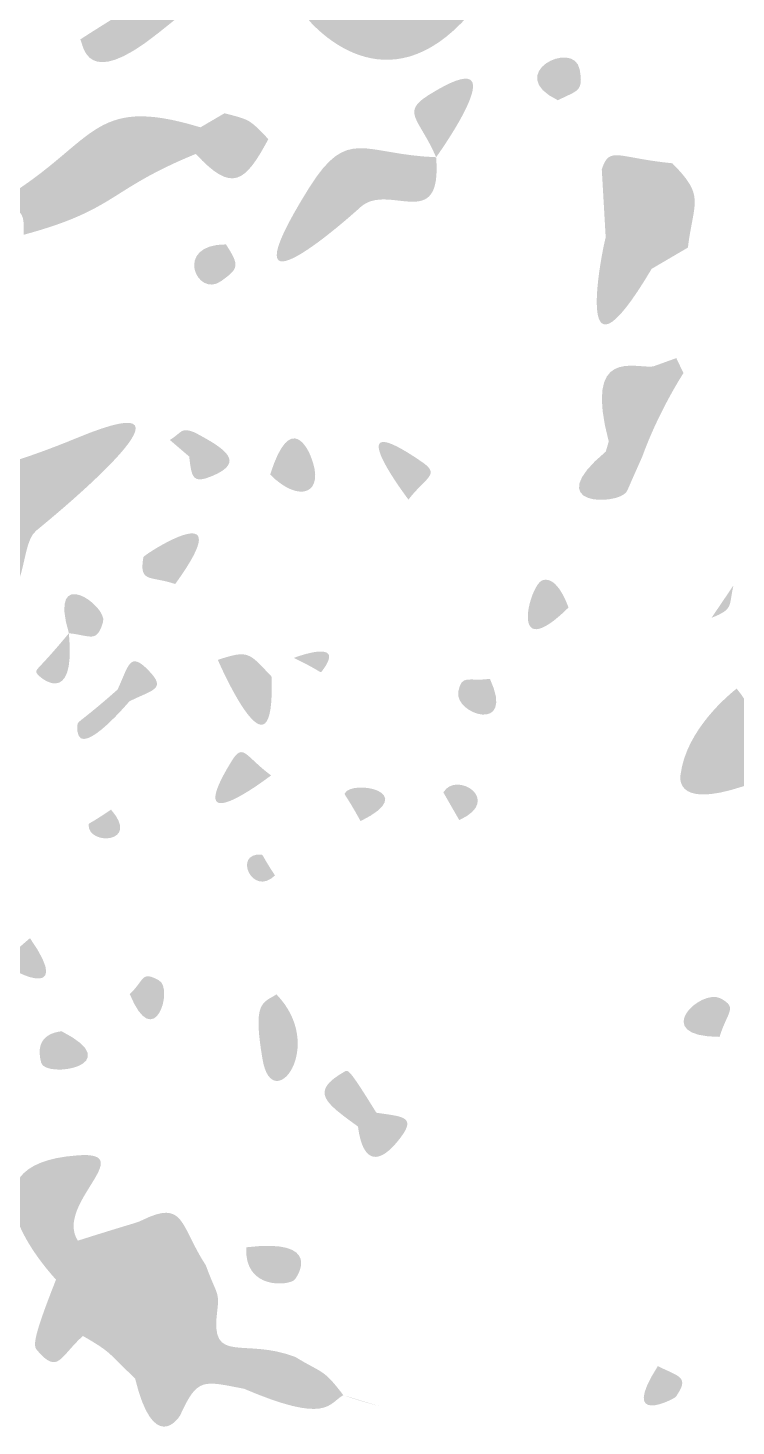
# Model space of a CAD drawing. Header units: millimetres. Extents: x 1061 to 1250, y 28 to 134.
# Drawn here: x 1098.64 to 1105.68, y 56.95 to 70.85 of the extents above; entities that cross this region are included whole.
import ezdxf

# ---------------------------------------------------------------- set-up
doc = ezdxf.new("R2010")
doc.units = ezdxf.units.MM

msp = doc.modelspace()

# ---------------------------------------------------------------- hatches: boundary and pattern name
at = {"true_color": 0x080808, "transparency": 33554687}
h = msp.add_hatch(color=18, dxfattribs=at)
edge = h.paths.add_edge_path(flags=0)
edge.add_spline(control_points=[(1099.161, 70.732), (1099.21, 70.77), (1102.621, 72.932), (1099.925, 70.787), (1099.21, 70.218), (1099.195, 70.683), (1099.161, 70.732)], knot_values=[0, 0, 0, 0, 1, 1, 1, 2, 2, 2, 2], degree=3, periodic=1)
h = msp.add_hatch(color=18, dxfattribs=at)
edge = h.paths.add_edge_path(flags=0)
edge.add_spline(control_points=[(1102.759, 72.248), (1102.759, 72.248), (1103.073, 72.177), (1103.073, 72.177), (1103.073, 72.177), (1103.32, 71.861), (1103.32, 71.861), (1103.32, 71.861), (1103.214, 71.795), (1103.214, 71.795), (1102.898, 71.619), (1102.624, 71.662), (1102.877, 71.404), (1103.025, 71.254), (1102.987, 71.25), (1103.108, 71.077), (1102.27, 70.007), (1101.527, 70.82), (1101.436, 70.92), (1101.98, 71.751), (1101.82, 71.965), (1102.759, 72.248)], knot_values=[0, 0, 0, 0, 1, 1, 1, 2, 2, 2, 3, 3, 3, 4, 4, 4, 5, 5, 5, 6, 6, 6, 7, 7, 7, 7], degree=3, periodic=1)
h = msp.add_hatch(color=18, dxfattribs=at)
edge = h.paths.add_edge_path(flags=0)
edge.add_spline(control_points=[(1102.699, 69.562), (1102.533, 69.948), (1102.345, 70.005), (1102.625, 70.18), (1103.556, 70.762), (1102.728, 69.602), (1102.699, 69.562)], knot_values=[0, 0, 0, 0, 1, 1, 1, 2, 2, 2, 2], degree=3, periodic=1)
h = msp.add_hatch(color=18, dxfattribs=at)
edge = h.paths.add_edge_path(flags=0)
edge.add_spline(control_points=[(1103.91, 70.128), (1103.362, 70.389), (1104.069, 70.74), (1104.126, 70.435), (1104.167, 70.209), (1104.103, 70.228), (1103.91, 70.128)], knot_values=[0, 0, 0, 0, 1, 1, 1, 2, 2, 2, 2], degree=3, periodic=1)
h = msp.add_hatch(color=18, dxfattribs=at)
edge = h.paths.add_edge_path(flags=0)
edge.add_spline(control_points=[(1100.356, 69.859), (1100.356, 69.859), (1100.31, 69.595), (1100.31, 69.595), (1099.43, 69.235), (1099.531, 69.044), (1098.597, 68.791), (1098.612, 69.051), (1098.563, 69.032), (1098.317, 69.102), (1099.333, 69.688), (1099.238, 70.2), (1100.356, 69.859)], knot_values=[0, 0, 0, 0, 1, 1, 1, 2, 2, 2, 3, 3, 3, 4, 4, 4, 4], degree=3, periodic=1)
h = msp.add_hatch(color=18, dxfattribs=at)
edge = h.paths.add_edge_path(flags=0)
edge.add_spline(control_points=[(1100.356, 69.859), (1100.356, 69.859), (1100.595, 69.999), (1100.595, 69.999), (1100.851, 69.933), (1100.841, 69.94), (1101.031, 69.742), (1100.798, 69.306), (1100.669, 69.206), (1100.31, 69.595), (1100.31, 69.595), (1100.356, 69.859), (1100.356, 69.859)], knot_values=[0, 0, 0, 0, 1, 1, 1, 2, 2, 2, 3, 3, 3, 4, 4, 4, 4], degree=3, periodic=1)
h = msp.add_hatch(color=18, dxfattribs=at)
edge = h.paths.add_edge_path(flags=0)
edge.add_spline(control_points=[(1102.699, 69.562), (1102.762, 68.791), (1102.228, 69.32), (1101.947, 69.066), (1101.915, 69.036), (1100.496, 67.752), (1101.435, 69.256), (1101.823, 69.876), (1101.973, 69.589), (1102.699, 69.562)], knot_values=[0, 0, 0, 0, 1, 1, 1, 2, 2, 2, 3, 3, 3, 3], degree=3, periodic=1)
h = msp.add_hatch(color=18, dxfattribs=at)
edge = h.paths.add_edge_path(flags=0)
edge.add_spline(control_points=[(1105.047, 69.502), (1105.377, 69.171), (1105.26, 69.129), (1105.202, 68.664), (1105.202, 68.664), (1104.842, 68.453), (1104.842, 68.453), (1104.46, 68.724), (1104.471, 68.725), (1104.385, 68.764), (1104.385, 68.764), (1104.346, 69.442), (1104.346, 69.442), (1104.425, 69.678), (1104.495, 69.556), (1105.047, 69.502)], knot_values=[0, 0, 0, 0, 1, 1, 1, 2, 2, 2, 3, 3, 3, 4, 4, 4, 5, 5, 5, 5], degree=3, periodic=1)
h = msp.add_hatch(color=18, dxfattribs=at)
edge = h.paths.add_edge_path(flags=0)
edge.add_spline(control_points=[(1100.61, 68.696), (1100.742, 68.487), (1100.744, 68.461), (1100.56, 68.33), (1100.321, 68.159), (1100.083, 68.697), (1100.61, 68.696)], knot_values=[0, 0, 0, 0, 1, 1, 1, 2, 2, 2, 2], degree=3, periodic=1)
h = msp.add_hatch(color=18, dxfattribs=at)
edge = h.paths.add_edge_path(flags=0)
edge.add_spline(control_points=[(1104.385, 68.764), (1104.471, 68.725), (1104.46, 68.724), (1104.842, 68.453), (1104.017, 67.064), (1104.367, 68.723), (1104.385, 68.764)], knot_values=[0, 0, 0, 0, 1, 1, 1, 2, 2, 2, 2], degree=3, periodic=1)
h = msp.add_hatch(color=18, dxfattribs=at)
edge = h.paths.add_edge_path(flags=0)
edge.add_spline(control_points=[(1105.087, 67.566), (1105.087, 67.566), (1105.158, 67.417), (1105.158, 67.417), (1105.118, 67.354), (1104.897, 67.001), (1104.748, 66.585), (1104.748, 66.585), (1104.678, 66.864), (1104.678, 66.864), (1104.507, 66.954), (1104.537, 66.869), (1104.415, 66.738), (1104.164, 67.683), (1104.673, 67.46), (1104.857, 67.483), (1104.857, 67.483), (1105.087, 67.566), (1105.087, 67.566)], knot_values=[0, 0, 0, 0, 1, 1, 1, 2, 2, 2, 3, 3, 3, 4, 4, 4, 5, 5, 5, 6, 6, 6, 6], degree=3, periodic=1)
h = msp.add_hatch(color=18, dxfattribs=at)
edge = h.paths.add_edge_path(flags=0)
edge.add_spline(control_points=[(1097.173, 66.327), (1097.333, 66.315), (1097.914, 66.271), (1099.134, 66.775), (1100.617, 67.388), (1098.786, 65.903), (1098.724, 65.852), (1098.523, 65.689), (1098.707, 65), (1097.988, 64.917), (1097.981, 65.156), (1097.973, 65.13), (1098.038, 65.376), (1098.264, 65.758), (1098.045, 65.761), (1097.82, 65.764), (1097.82, 65.764), (1097.651, 65.721), (1097.651, 65.721), (1097.005, 65.781), (1096.858, 65.831), (1096.792, 65.853), (1096.852, 66.197), (1096.925, 66.123), (1097.173, 66.327)], knot_values=[0, 0, 0, 0, 1, 1, 1, 2, 2, 2, 3, 3, 3, 4, 4, 4, 5, 5, 5, 6, 6, 6, 7, 7, 7, 8, 8, 8, 8], degree=3, periodic=1)
h = msp.add_hatch(color=18, dxfattribs=at)
edge = h.paths.add_edge_path(flags=0)
edge.add_spline(control_points=[(1102.424, 66.16), (1102.405, 66.185), (1101.686, 67.136), (1102.56, 66.533), (1102.744, 66.406), (1102.598, 66.386), (1102.424, 66.16)], knot_values=[0, 0, 0, 0, 1, 1, 1, 2, 2, 2, 2], degree=3, periodic=1)
h = msp.add_hatch(color=18, dxfattribs=at)
edge = h.paths.add_edge_path(flags=0)
edge.add_spline(control_points=[(1101.049, 66.409), (1101.257, 67.069), (1101.439, 66.624), (1101.452, 66.591), (1101.605, 66.217), (1101.34, 66.116), (1101.049, 66.409)], knot_values=[0, 0, 0, 0, 1, 1, 1, 2, 2, 2, 2], degree=3, periodic=1)
h = msp.add_hatch(color=18, dxfattribs=at)
edge = h.paths.add_edge_path(flags=0)
edge.add_spline(control_points=[(1100.297, 66.828), (1100.297, 66.828), (1100.244, 66.588), (1100.244, 66.588), (1100.244, 66.588), (1100.052, 66.752), (1100.052, 66.752), (1100.182, 66.835), (1100.16, 66.88), (1100.297, 66.828)], knot_values=[0, 0, 0, 0, 1, 1, 1, 2, 2, 2, 3, 3, 3, 3], degree=3, periodic=1)
h = msp.add_hatch(color=18, dxfattribs=at)
edge = h.paths.add_edge_path(flags=0)
edge.add_spline(control_points=[(1100.297, 66.828), (1100.612, 66.661), (1100.803, 66.533), (1100.472, 66.394), (1100.276, 66.312), (1100.269, 66.378), (1100.244, 66.588), (1100.244, 66.588), (1100.297, 66.828), (1100.297, 66.828)], knot_values=[0, 0, 0, 0, 1, 1, 1, 2, 2, 2, 3, 3, 3, 3], degree=3, periodic=1)
h = msp.add_hatch(color=18, dxfattribs=at)
edge = h.paths.add_edge_path(flags=0)
edge.add_spline(control_points=[(1104.678, 66.864), (1104.678, 66.864), (1104.748, 66.585), (1104.748, 66.585), (1104.591, 66.236), (1104.608, 66.262), (1104.591, 66.236), (1104.504, 66.103), (1103.718, 66.082), (1104.386, 66.637), (1104.386, 66.637), (1104.678, 66.864), (1104.678, 66.864)], knot_values=[0, 0, 0, 0, 1, 1, 1, 2, 2, 2, 3, 3, 3, 4, 4, 4, 4], degree=3, periodic=1)
h = msp.add_hatch(color=18, dxfattribs=at)
edge = h.paths.add_edge_path(flags=0)
edge.add_spline(control_points=[(1104.678, 66.864), (1104.678, 66.864), (1104.386, 66.637), (1104.386, 66.637), (1104.386, 66.637), (1104.415, 66.738), (1104.415, 66.738), (1104.537, 66.869), (1104.507, 66.954), (1104.678, 66.864)], knot_values=[0, 0, 0, 0, 1, 1, 1, 2, 2, 2, 3, 3, 3, 3], degree=3, periodic=1)
h = msp.add_hatch(color=18, dxfattribs=at)
edge = h.paths.add_edge_path(flags=0)
edge.add_spline(control_points=[(1100.105, 65.321), (1099.857, 65.406), (1099.743, 65.326), (1099.789, 65.589), (1099.793, 65.612), (1100.779, 66.25), (1100.105, 65.321)], knot_values=[0, 0, 0, 0, 1, 1, 1, 2, 2, 2, 2], degree=3, periodic=1)
h = msp.add_hatch(color=18, dxfattribs=at)
edge = h.paths.add_edge_path(flags=0)
edge.add_spline(control_points=[(1099.048, 64.832), (1098.836, 65.534), (1099.435, 65.102), (1099.388, 64.944), (1099.325, 64.731), (1099.266, 64.809), (1099.048, 64.832)], knot_values=[0, 0, 0, 0, 1, 1, 1, 2, 2, 2, 2], degree=3, periodic=1)
h = msp.add_hatch(color=18, dxfattribs=at)
edge = h.paths.add_edge_path(flags=0)
edge.add_spline(control_points=[(1104.015, 65.087), (1103.412, 64.492), (1103.627, 65.315), (1103.756, 65.358), (1103.903, 65.408), (1104.005, 65.116), (1104.015, 65.087)], knot_values=[0, 0, 0, 0, 1, 1, 1, 2, 2, 2, 2], degree=3, periodic=1)
h = msp.add_hatch(color=18, dxfattribs=at)
edge = h.paths.add_edge_path(flags=0)
edge.add_spline(control_points=[(1105.655, 65.307), (1105.607, 65.099), (1105.659, 65.073), (1105.437, 64.985), (1105.437, 64.985), (1105.655, 65.307), (1105.655, 65.307)], knot_values=[0, 0, 0, 0, 1, 1, 1, 2, 2, 2, 2], degree=3, periodic=1)
h = msp.add_hatch(color=18, dxfattribs=at)
edge = h.paths.add_edge_path(flags=0)
edge.add_spline(control_points=[(1099.048, 64.832), (1099.122, 64.063), (1098.735, 64.402), (1098.725, 64.441), (1098.716, 64.481), (1098.749, 64.47), (1099.048, 64.832)], knot_values=[0, 0, 0, 0, 1, 1, 1, 2, 2, 2, 2], degree=3, periodic=1)
h = msp.add_hatch(color=18, dxfattribs=at)
edge = h.paths.add_edge_path(flags=0)
edge.add_spline(control_points=[(1101.285, 64.587), (1101.308, 64.596), (1101.823, 64.79), (1101.562, 64.452), (1101.547, 64.432), (1101.562, 64.452), (1101.285, 64.587)], knot_values=[0, 0, 0, 0, 1, 1, 1, 2, 2, 2, 2], degree=3, periodic=1)
h = msp.add_hatch(color=18, dxfattribs=at)
edge = h.paths.add_edge_path(flags=0)
edge.add_spline(control_points=[(1099.532, 64.272), (1099.644, 64.513), (1099.652, 64.658), (1099.842, 64.46), (1100.022, 64.274), (1099.882, 64.272), (1099.649, 64.155), (1099.649, 64.155), (1099.532, 64.272), (1099.532, 64.272)], knot_values=[0, 0, 0, 0, 1, 1, 1, 2, 2, 2, 3, 3, 3, 3], degree=3, periodic=1)
h = msp.add_hatch(color=18, dxfattribs=at)
edge = h.paths.add_edge_path(flags=0)
edge.add_spline(control_points=[(1100.529, 64.567), (1100.839, 64.671), (1100.838, 64.637), (1101.063, 64.401), (1101.102, 63.254), (1100.547, 64.525), (1100.529, 64.567)], knot_values=[0, 0, 0, 0, 1, 1, 1, 2, 2, 2, 2], degree=3, periodic=1)
h = msp.add_hatch(color=18, dxfattribs=at)
edge = h.paths.add_edge_path(flags=0)
edge.add_spline(control_points=[(1103.234, 64.378), (1103.492, 63.825), (1102.873, 64.028), (1102.92, 64.255), (1102.956, 64.427), (1103.014, 64.351), (1103.234, 64.378)], knot_values=[0, 0, 0, 0, 1, 1, 1, 2, 2, 2, 2], degree=3, periodic=1)
h = msp.add_hatch(color=18, dxfattribs=at)
edge = h.paths.add_edge_path(flags=0)
edge.add_spline(control_points=[(1099.532, 64.272), (1099.532, 64.272), (1099.649, 64.155), (1099.649, 64.155), (1099.62, 64.12), (1099.103, 63.515), (1099.133, 63.92), (1099.137, 63.963), (1099.163, 63.946), (1099.532, 64.272)], knot_values=[0, 0, 0, 0, 1, 1, 1, 2, 2, 2, 3, 3, 3, 3], degree=3, periodic=1)
h = msp.add_hatch(color=18, dxfattribs=at)
edge = h.paths.add_edge_path(flags=0)
edge.add_spline(control_points=[(1105.687, 64.282), (1105.925, 63.994), (1106.039, 63.501), (1106.055, 63.428), (1105.128, 63.028), (1105.119, 63.344), (1105.128, 63.418), (1105.18, 63.875), (1105.623, 64.231), (1105.687, 64.282)], knot_values=[0, 0, 0, 0, 1, 1, 1, 2, 2, 2, 3, 3, 3, 3], degree=3, periodic=1)
h = msp.add_hatch(color=18, dxfattribs=at)
edge = h.paths.add_edge_path(flags=0)
edge.add_spline(control_points=[(1101.058, 63.419), (1101.031, 63.399), (1100.151, 62.726), (1100.665, 63.56), (1100.782, 63.749), (1100.796, 63.614), (1101.058, 63.419)], knot_values=[0, 0, 0, 0, 1, 1, 1, 2, 2, 2, 2], degree=3, periodic=1)
h = msp.add_hatch(color=18, dxfattribs=at)
edge = h.paths.add_edge_path(flags=0)
edge.add_spline(control_points=[(1101.948, 62.965), (1101.794, 63.245), (1101.781, 63.223), (1101.794, 63.245), (1101.872, 63.378), (1102.545, 63.257), (1101.948, 62.965)], knot_values=[0, 0, 0, 0, 1, 1, 1, 2, 2, 2, 2], degree=3, periodic=1)
h = msp.add_hatch(color=18, dxfattribs=at)
edge = h.paths.add_edge_path(flags=0)
edge.add_spline(control_points=[(1102.929, 62.975), (1102.929, 62.975), (1102.771, 63.25), (1102.771, 63.25), (1102.895, 63.47), (1103.371, 63.175), (1102.929, 62.975)], knot_values=[0, 0, 0, 0, 1, 1, 1, 2, 2, 2, 2], degree=3, periodic=1)
h = msp.add_hatch(color=18, dxfattribs=at)
edge = h.paths.add_edge_path(flags=0)
edge.add_spline(control_points=[(1099.467, 63.079), (1099.764, 62.743), (1099.24, 62.719), (1099.244, 62.927), (1099.245, 62.949), (1099.244, 62.927), (1099.467, 63.079)], knot_values=[0, 0, 0, 0, 1, 1, 1, 2, 2, 2, 2], degree=3, periodic=1)
h = msp.add_hatch(color=18, dxfattribs=at)
edge = h.paths.add_edge_path(flags=0)
edge.add_spline(control_points=[(1101.097, 62.425), (1100.871, 62.204), (1100.676, 62.654), (1100.961, 62.632), (1100.981, 62.63), (1100.961, 62.632), (1101.097, 62.425)], knot_values=[0, 0, 0, 0, 1, 1, 1, 2, 2, 2, 2], degree=3, periodic=1)
h = msp.add_hatch(color=18, dxfattribs=at)
edge = h.paths.add_edge_path(flags=0)
edge.add_spline(control_points=[(1098.661, 61.802), (1099.137, 61.124), (1098.407, 61.492), (1098.402, 61.575), (1098.4, 61.602), (1098.402, 61.575), (1098.661, 61.802)], knot_values=[0, 0, 0, 0, 1, 1, 1, 2, 2, 2, 2], degree=3, periodic=1)
h = msp.add_hatch(color=18, dxfattribs=at)
edge = h.paths.add_edge_path(flags=0)
edge.add_spline(control_points=[(1099.653, 61.247), (1099.803, 61.384), (1099.763, 61.483), (1099.944, 61.382), (1100.092, 61.298), (1099.897, 60.646), (1099.653, 61.247)], knot_values=[0, 0, 0, 0, 1, 1, 1, 2, 2, 2, 2], degree=3, periodic=1)
h = msp.add_hatch(color=18, dxfattribs=at)
edge = h.paths.add_edge_path(flags=0)
edge.add_spline(control_points=[(1105.517, 60.821), (1104.814, 60.822), (1105.331, 61.309), (1105.528, 61.203), (1105.701, 61.109), (1105.594, 61.074), (1105.517, 60.821)], knot_values=[0, 0, 0, 0, 1, 1, 1, 2, 2, 2, 2], degree=3, periodic=1)
h = msp.add_hatch(color=18, dxfattribs=at)
edge = h.paths.add_edge_path(flags=0)
edge.add_spline(control_points=[(1101.112, 61.243), (1101.616, 60.722), (1101.071, 60.028), (1100.974, 60.594), (1100.874, 61.174), (1100.972, 61.155), (1101.112, 61.243)], knot_values=[0, 0, 0, 0, 1, 1, 1, 2, 2, 2, 2], degree=3, periodic=1)
h = msp.add_hatch(color=18, dxfattribs=at)
edge = h.paths.add_edge_path(flags=0)
edge.add_spline(control_points=[(1098.975, 60.877), (1099.651, 60.535), (1098.816, 60.404), (1098.773, 60.563), (1098.689, 60.866), (1098.962, 60.871), (1098.975, 60.877)], knot_values=[0, 0, 0, 0, 1, 1, 1, 2, 2, 2, 2], degree=3, periodic=1)
h = msp.add_hatch(color=18, dxfattribs=at)
edge = h.paths.add_edge_path(flags=0)
edge.add_spline(control_points=[(1102.105, 60.067), (1102.105, 60.067), (1101.922, 59.93), (1101.922, 59.93), (1101.592, 60.17), (1101.439, 60.276), (1101.789, 60.476), (1101.825, 60.497), (1101.835, 60.502), (1102.105, 60.067)], knot_values=[0, 0, 0, 0, 1, 1, 1, 2, 2, 2, 3, 3, 3, 3], degree=3, periodic=1)
h = msp.add_hatch(color=18, dxfattribs=at)
edge = h.paths.add_edge_path(flags=0)
edge.add_spline(control_points=[(1098.091, 59.634), (1098.701, 60.062), (1098.344, 59.134), (1098.327, 59.089), (1098.327, 59.089), (1097.828, 59.492), (1097.828, 59.492), (1097.828, 59.492), (1098.091, 59.634), (1098.091, 59.634)], knot_values=[0, 0, 0, 0, 1, 1, 1, 2, 2, 2, 3, 3, 3, 3], degree=3, periodic=1)
h = msp.add_hatch(color=18, dxfattribs=at)
edge = h.paths.add_edge_path(flags=0)
edge.add_spline(control_points=[(1102.105, 60.067), (1102.356, 60.029), (1102.504, 60.033), (1102.35, 59.826), (1102.132, 59.533), (1101.969, 59.564), (1101.922, 59.93), (1101.922, 59.93), (1102.105, 60.067), (1102.105, 60.067)], knot_values=[0, 0, 0, 0, 1, 1, 1, 2, 2, 2, 3, 3, 3, 3], degree=3, periodic=1)
h = msp.add_hatch(color=18, dxfattribs=at)
edge = h.paths.add_edge_path(flags=0)
edge.add_spline(control_points=[(1099.137, 58.796), (1099.137, 58.796), (1098.925, 58.589), (1098.925, 58.589), (1098.925, 58.589), (1098.92, 58.409), (1098.92, 58.409), (1098.853, 58.482), (1097.872, 59.555), (1099.139, 59.644), (1099.751, 59.687), (1098.903, 59.157), (1099.137, 58.796)], knot_values=[0, 0, 0, 0, 1, 1, 1, 2, 2, 2, 3, 3, 3, 4, 4, 4, 4], degree=3, periodic=1)
h = msp.add_hatch(color=18, dxfattribs=at)
edge = h.paths.add_edge_path(flags=0)
edge.add_spline(control_points=[(1099.137, 58.796), (1099.722, 58.981), (1099.722, 58.972), (1099.769, 58.996), (1100.204, 59.211), (1100.148, 58.95), (1100.41, 58.55), (1100.514, 58.259), (1100.549, 58.296), (1100.522, 58.09), (1100.45, 57.554), (1100.788, 57.838), (1101.3, 57.64), (1101.3, 57.64), (1100.79, 57.324), (1100.79, 57.324), (1100.38, 57.403), (1100.327, 57.438), (1100.156, 57.064), (1100.136, 57.022), (1099.888, 56.676), (1099.706, 57.427), (1099.735, 57.492), (1099.983, 58.058), (1099.672, 58.321), (1099.631, 58.356), (1099.529, 58.443), (1099.187, 57.849), (1098.958, 57.642), (1098.943, 57.464), (1098.736, 57.702), (1098.698, 57.746), (1098.67, 57.778), (1098.92, 58.409), (1098.92, 58.409), (1098.925, 58.589), (1098.925, 58.589), (1098.925, 58.589), (1099.137, 58.796), (1099.137, 58.796)], knot_values=[0, 0, 0, 0, 1, 1, 1, 2, 2, 2, 3, 3, 3, 4, 4, 4, 5, 5, 5, 6, 6, 6, 7, 7, 7, 8, 8, 8, 9, 9, 9, 10, 10, 10, 11, 11, 11, 12, 12, 12, 13, 13, 13, 13], degree=3, periodic=1)
h = msp.add_hatch(color=18, dxfattribs=at)
edge = h.paths.add_edge_path(flags=0)
edge.add_spline(control_points=[(1100.811, 58.73), (1101.578, 58.823), (1101.323, 58.443), (1101.292, 58.408), (1101.24, 58.35), (1100.79, 58.301), (1100.811, 58.73)], knot_values=[0, 0, 0, 0, 1, 1, 1, 2, 2, 2, 2], degree=3, periodic=1)
h = msp.add_hatch(color=18, dxfattribs=at)
edge = h.paths.add_edge_path(flags=0)
edge.add_spline(control_points=[(1099.187, 57.849), (1099.529, 58.443), (1099.631, 58.356), (1099.672, 58.321), (1099.983, 58.058), (1099.735, 57.492), (1099.706, 57.427), (1099.441, 57.676), (1099.481, 57.681), (1099.187, 57.849)], knot_values=[0, 0, 0, 0, 1, 1, 1, 2, 2, 2, 3, 3, 3, 3], degree=3, periodic=1)
h = msp.add_hatch(color=18, dxfattribs=at)
edge = h.paths.add_edge_path(flags=0)
edge.add_spline(control_points=[(1101.3, 57.64), (1101.564, 57.477), (1101.573, 57.53), (1101.776, 57.261), (1101.628, 57.176), (1101.621, 56.97), (1100.79, 57.324), (1100.79, 57.324), (1101.3, 57.64), (1101.3, 57.64)], knot_values=[0, 0, 0, 0, 1, 1, 1, 2, 2, 2, 3, 3, 3, 3], degree=3, periodic=1)
h = msp.add_hatch(color=18, dxfattribs=at)
edge = h.paths.add_edge_path(flags=0)
edge.add_spline(control_points=[(1104.903, 57.549), (1105.126, 57.44), (1105.218, 57.442), (1105.083, 57.245), (1105.067, 57.222), (1104.511, 56.936), (1104.903, 57.549)], knot_values=[0, 0, 0, 0, 1, 1, 1, 2, 2, 2, 2], degree=3, periodic=1)
h = msp.add_hatch(color=18, dxfattribs=at)
edge = h.paths.add_edge_path(flags=0)
edge.add_spline(control_points=[(1101.794, 57.255), (1101.794, 57.255), (1101.776, 57.261), (1101.776, 57.261), (1101.782, 57.259), (1101.787, 57.258), (1101.794, 57.255)], knot_values=[0, 0, 0, 0, 1, 1, 1, 2, 2, 2, 2], degree=3, periodic=1)
edge = h.paths.add_edge_path(flags=0)
edge.add_spline(control_points=[(1101.794, 57.255), (1101.794, 57.255), (1102.138, 57.15), (1102.138, 57.15), (1101.872, 57.224), (1101.818, 57.246), (1101.794, 57.255)], knot_values=[0, 0, 0, 0, 1, 1, 1, 2, 2, 2, 2], degree=3, periodic=1)

doc.saveas('drawing.dxf')
